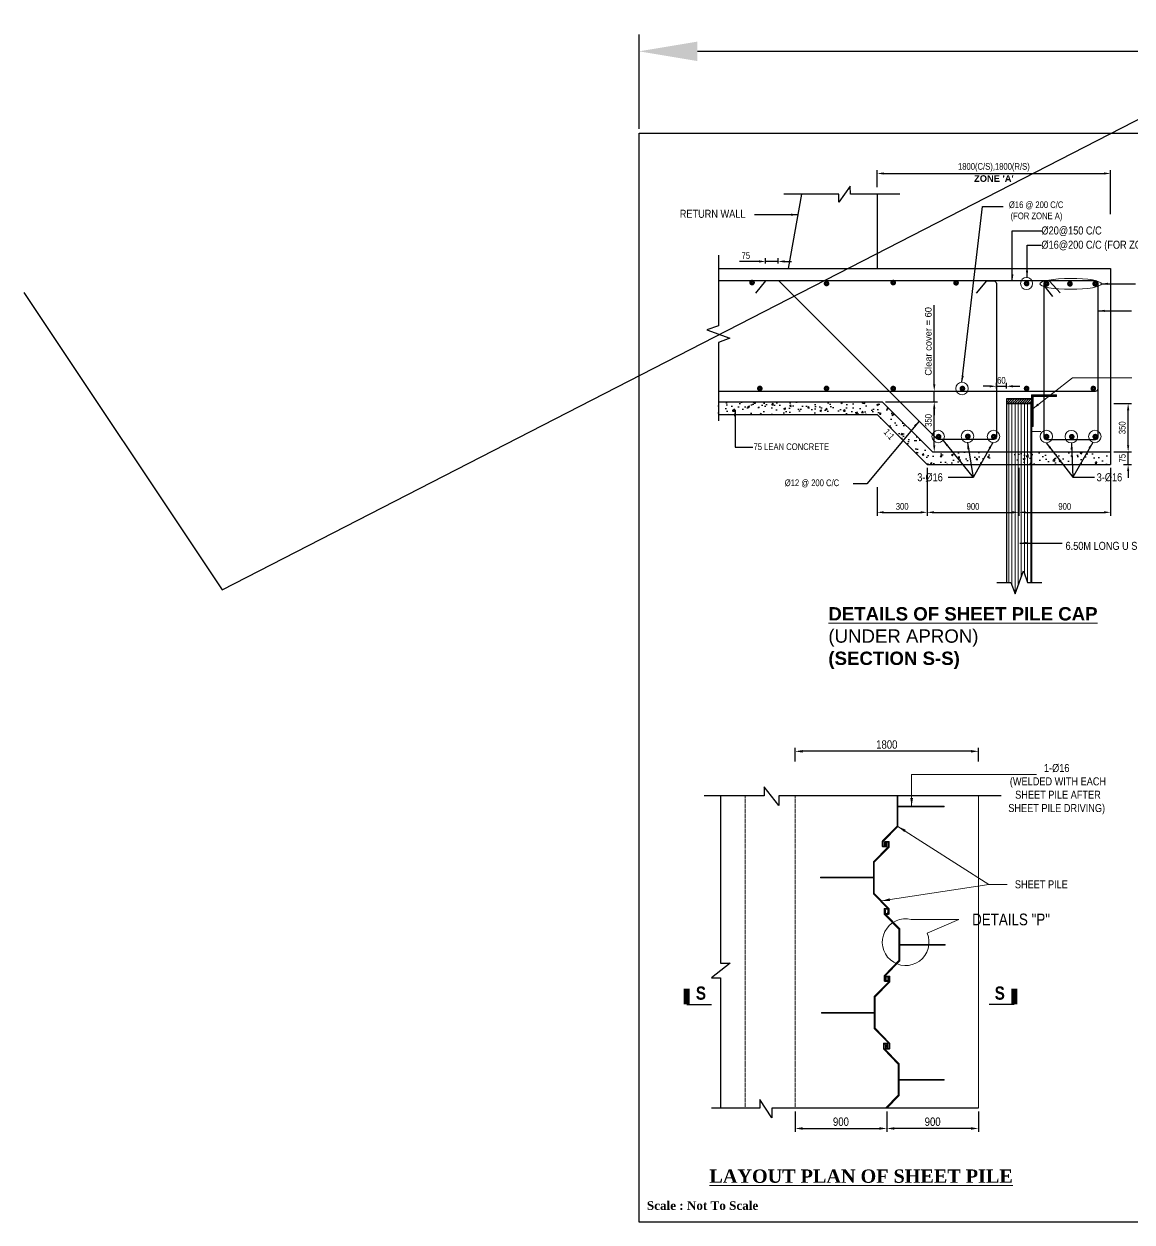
# Model space of a CAD drawing. Extents: x -119161 to 3778985, y -614964 to -30958.
# Drawn here: x 3234588 to 3241233, y -261818 to -254635 of the extents above; entities that cross this region are included whole.
import ezdxf

# ---------------------------------------------------------------- set-up
doc = ezdxf.new("R2010")
doc.units = 0
doc.header["$MEASUREMENT"] = 0
doc.linetypes.add('DASHED', pattern=[0.75, 0.5, -0.25])
doc.layers.get('0').update_dxf_attribs({"linetype": 'CONTINUOUS'})
doc.layers.get('DEFPOINTS').update_dxf_attribs({"linetype": 'CONTINUOUS'})
for name, color, linetype, lineweight in [('Dim', 7, 'CONTINUOUS', 9), ('HATCH', 252, 'CONTINUOUS', 5), ('ROD', 1, 'CONTINUOUS', 30), ('Sheet Pile', 13, 'CONTINUOUS', 18), ('slop', 8, 'CONTINUOUS', 9), ('TEXT-ROOM', 4, 'CONTINUOUS', 5)]:
    doc.layers.add(name, color=color, linetype=linetype, lineweight=lineweight)
for name, color, linetype in [('LINE', 7, 'CONTINUOUS'), ('REINF.', 1, 'CONTINUOUS'), ('TEXT', 10, 'CONTINUOUS'), ('TXT', 7, 'CONTINUOUS')]:
    doc.layers.add(name, color=color, linetype=linetype)
doc.styles.add('1-2', font='arial.ttf')
doc.styles.add('ARIAL', font='ARIALN.TTF')
doc.styles.add('DIM', font='isocp3.shx')
doc.styles.get("Standard").update_dxf_attribs({"font": 'times.ttf', "height": 250})
doc.styles.add('text', font='ARIALN.TTF', dxfattribs={"height": 1.6})
doc.dimstyles.new('1-2', dxfattribs={"dimtxt": 240, "dimasz": 360, "dimexe": 120, "dimexo": 120, "dimgap": 24, "dimtad": 1, "dimdec": 0, "dimzin": 3, "dimdsep": 46, "dimtxsty": '1-2', "dimblk": 'DOTSMALL', "dimcen": 0, "dimdle": 120, "dimclrd": 256, "dimclre": 256, "dimclrt": 6, "dimadec": 0, "dimazin": 0, "dimtfac": 0.6, "dimtdec": 0, "dimtofl": 0, "dimtmove": 2, "dimatfit": 3, "dimfxl": 2, "dimfrac": 1, "dimtolj": 1, "dimtzin": 0, "dimlwd": 13, "dimlwe": 13, "dimarcsym": 0})
doc.dimstyles.new('3', dxfattribs={"dimtxt": 225, "dimasz": 350, "dimexe": 100, "dimexo": 25, "dimgap": 9, "dimtad": 0, "dimdec": 0, "dimzin": 0, "dimdsep": 46, "dimtxsty": 'Standard', "dimcen": 0, "dimclrt": 256, "dimadec": 0, "dimazin": 0, "dimtfac": 1, "dimtdec": 0, "dimtofl": 0, "dimtmove": 2, "dimatfit": 3, "dimfxl": 1, "dimtolj": 1, "dimtzin": 0, "dimarcsym": 0})
doc.dimstyles.new('dim_20', dxfattribs={"dimtxt": 40, "dimasz": 40, "dimexe": 20, "dimexo": 20, "dimgap": 15, "dimtad": 1, "dimdec": 0, "dimzin": 0, "dimdsep": 46, "dimtxsty": 'DIM', "dimcen": 150, "dimclrd": 5, "dimclre": 5, "dimclrt": 7, "dimadec": 0, "dimazin": 0, "dimtfac": 1, "dimtdec": 0, "dimtmove": 0, "dimatfit": 3, "dimfxl": 20, "dimtolj": 1, "dimtzin": 0, "dimarcsym": 0})

# ---------------------------------------------------------------- blocks, each defined once
blk = doc.blocks.new('_DotSmall')
at = {"color": 0, "linetype": 'ByBlock', "const_width": 0.5}
blk.add_lwpolyline([(-0.0625, 0, 1), (0.0625, 0, 1)], format="xyb", close=True, dxfattribs=at)
blk = doc.blocks.new('*D466')
at = {"layer": 'DEFPOINTS', "color": 0, "lineweight": -2, "ltscale": 50}
for p in [(3239762.5, -261135.2), (3240312.5, -261135.2), (3239762.5, -261256.7)]:
    blk.add_point(p, dxfattribs=at)
at = {"layer": 'Dim', "color": 5, "lineweight": -2, "ltscale": 50}
for p, q in [((3239762.5, -261155.2), (3239762.5, -261276.7)), ((3240312.5, -261155.2), (3240312.5, -261276.7)), ((3240267.5, -261256.7), (3239807.5, -261256.7))]:
    blk.add_line(p, q, dxfattribs=at)
for points in [[(3239807.5, -261249.2), (3239807.5, -261264.2), (3239762.5, -261256.7)], [(3240267.5, -261249.2), (3240267.5, -261264.2), (3240312.5, -261256.7)]]:
    blk.add_solid(points, dxfattribs=at)
at = {"layer": 'Dim', "color": 7, "ltscale": 50, "insert": (3240037.5, -261216.2), "char_height": 50, "attachment_point": 5, "style": 'ARIAL'}
blk.add_mtext('\\A1;900', dxfattribs=at)
blk = doc.blocks.new('*D467')
at = {"layer": 'DEFPOINTS', "color": 0, "lineweight": -2, "ltscale": 50}
for p in [(3239212.5, -261135.2), (3239762.5, -261135.2), (3239762.5, -261256.7)]:
    blk.add_point(p, dxfattribs=at)
at = {"layer": 'Dim', "color": 5, "lineweight": -2, "ltscale": 50}
for p, q in [((3239212.5, -261155.2), (3239212.5, -261276.7)), ((3239762.5, -261155.2), (3239762.5, -261276.7)), ((3239257.5, -261256.7), (3239717.5, -261256.7))]:
    blk.add_line(p, q, dxfattribs=at)
for points in [[(3239257.5, -261249.2), (3239257.5, -261264.2), (3239212.5, -261256.7)], [(3239717.5, -261249.2), (3239717.5, -261264.2), (3239762.5, -261256.7)]]:
    blk.add_solid(points, dxfattribs=at)
at = {"layer": 'Dim', "color": 7, "ltscale": 50, "insert": (3239487.5, -261216.2), "char_height": 50, "attachment_point": 5, "style": 'ARIAL'}
blk.add_mtext('\\A1;900', dxfattribs=at)
blk = doc.blocks.new('*D468')
at = {"layer": 'DEFPOINTS', "color": 0, "lineweight": -2, "ltscale": 50}
for p in [(3239212.5, -258995.5), (3239212.5, -259076.5), (3240312.5, -259076.5)]:
    blk.add_point(p, dxfattribs=at)
at = {"layer": 'Dim', "color": 5, "lineweight": -2, "ltscale": 50}
for p, q in [((3239212.5, -259056.5), (3239212.5, -258975.5)), ((3240267.5, -258995.5), (3239257.5, -258995.5)), ((3240312.5, -259056.5), (3240312.5, -258975.5))]:
    blk.add_line(p, q, dxfattribs=at)
for points in [[(3239257.5, -258988), (3239257.5, -259003), (3239212.5, -258995.5)], [(3240267.5, -258988), (3240267.5, -259003), (3240312.5, -258995.5)]]:
    blk.add_solid(points, dxfattribs=at)
at = {"layer": 'Dim', "color": 7, "ltscale": 50, "insert": (3239762.5, -258955), "char_height": 50, "attachment_point": 5, "style": 'ARIAL'}
blk.add_mtext('\\A1;1800', dxfattribs=at)
blk = doc.blocks.new('sec')
at = {"layer": 'TEXT', "color": 5, "const_width": 200}
blk.add_lwpolyline([(0, 0), (0, 537)], dxfattribs=at)
at = {"layer": 'TEXT', "color": 5}
blk.add_lwpolyline([(0, 0), (-848, 0)], dxfattribs=at)
blk = doc.blocks.new('*D469')
at = {"layer": 'DEFPOINTS', "color": 0, "linetype": 'Continuous', "lineweight": -2}
for p in [(3240004.7, -257275.7), (3240554.7, -257275.7), (3240554.7, -257562.7)]:
    blk.add_point(p, dxfattribs=at)
at = {"layer": 'Dim', "color": 5, "linetype": 'Continuous', "lineweight": -2}
for p, q in [((3240004.7, -257295.7), (3240004.7, -257582.7)), ((3240554.7, -257295.7), (3240554.7, -257582.7)), ((3240044.7, -257562.7), (3240514.7, -257562.7))]:
    blk.add_line(p, q, dxfattribs=at)
for points in [[(3240044.7, -257556), (3240044.7, -257569.4), (3240004.7, -257562.7)], [(3240514.7, -257556), (3240514.7, -257569.4), (3240554.7, -257562.7)]]:
    blk.add_solid(points, dxfattribs=at)
at = {"layer": 'Dim', "color": 7, "linetype": 'Continuous', "insert": (3240279.7, -257527.3), "char_height": 40, "attachment_point": 5, "style": 'ARIAL'}
blk.add_mtext('\\A1;900', dxfattribs=at)
blk = doc.blocks.new('*D470')
at = {"layer": 'DEFPOINTS', "color": 0, "linetype": 'Continuous', "lineweight": -2}
for p in [(3240554.7, -257275.7), (3241104.7, -257275.7), (3241104.7, -257562.7)]:
    blk.add_point(p, dxfattribs=at)
at = {"layer": 'Dim', "color": 5, "linetype": 'Continuous', "lineweight": -2}
for p, q in [((3240554.7, -257295.7), (3240554.7, -257582.7)), ((3241104.7, -257295.7), (3241104.7, -257582.7)), ((3240594.7, -257562.7), (3241064.7, -257562.7))]:
    blk.add_line(p, q, dxfattribs=at)
for points in [[(3240594.7, -257556), (3240594.7, -257569.4), (3240554.7, -257562.7)], [(3241064.7, -257556), (3241064.7, -257569.4), (3241104.7, -257562.7)]]:
    blk.add_solid(points, dxfattribs=at)
at = {"layer": 'Dim', "color": 7, "linetype": 'Continuous', "insert": (3240829.7, -257527.3), "char_height": 40, "attachment_point": 5, "style": 'ARIAL'}
blk.add_mtext('\\A1;900', dxfattribs=at)
blk = doc.blocks.new('*D471')
at = {"layer": 'DEFPOINTS', "color": 0, "linetype": 'Continuous', "lineweight": -2}
for p in [(3241104.7, -256910.7), (3241210, -256910.7), (3241104.7, -257200.7)]:
    blk.add_point(p, dxfattribs=at)
at = {"layer": 'Dim', "color": 5, "linetype": 'Continuous', "lineweight": -2}
for p, q in [((3241124.7, -256910.7), (3241230, -256910.7)), ((3241210, -257160.7), (3241210, -256950.7)), ((3241124.7, -257200.7), (3241230, -257200.7))]:
    blk.add_line(p, q, dxfattribs=at)
for points in [[(3241203.3, -256950.7), (3241216.6, -256950.7), (3241210, -256910.7)], [(3241203.3, -257160.7), (3241216.6, -257160.7), (3241210, -257200.7)]]:
    blk.add_solid(points, dxfattribs=at)
at = {"layer": 'Dim', "color": 7, "linetype": 'Continuous', "insert": (3241174.5, -257055.7), "char_height": 40, "attachment_point": 5, "rotation": 90, "style": 'ARIAL'}
blk.add_mtext('\\A1;350', dxfattribs=at)
blk = doc.blocks.new('*D472')
at = {"layer": 'DEFPOINTS', "color": 0, "linetype": 'Continuous', "lineweight": -2}
for p in [(3239035.6, -256058.5), (3239035.6, -256091.8), (3239110.6, -256091.8)]:
    blk.add_point(p, dxfattribs=at)
at = {"layer": 'Dim', "color": 5, "linetype": 'Continuous', "lineweight": -2}
for p, q in [((3238995.6, -256058.5), (3238878.6, -256058.5)), ((3239035.6, -256071.8), (3239035.6, -256038.5)), ((3239110.6, -256058.5), (3239035.6, -256058.5)), ((3239110.6, -256071.8), (3239110.6, -256038.5)), ((3239150.6, -256058.5), (3239190.6, -256058.5))]:
    blk.add_line(p, q, dxfattribs=at)
for points in [[(3238995.6, -256051.9), (3238995.6, -256065.2), (3239035.6, -256058.5)], [(3239150.6, -256051.9), (3239150.6, -256065.2), (3239110.6, -256058.5)]]:
    blk.add_solid(points, dxfattribs=at)
at = {"layer": 'Dim', "color": 7, "linetype": 'Continuous', "insert": (3238917.1, -256023.2), "char_height": 40, "attachment_point": 5, "style": 'ARIAL'}
blk.add_mtext('\\A1;75', dxfattribs=at)
blk = doc.blocks.new('*D473')
at = {"layer": 'DEFPOINTS', "color": 0, "lineweight": -2, "ltscale": 50}
for p in [(3239735.7, -256900.7), (3240047.1, -256900.7), (3240035.7, -257200.7)]:
    blk.add_point(p, dxfattribs=at)
at = {"layer": 'Dim', "color": 5, "lineweight": -2, "ltscale": 50}
for p, q in [((3239755.7, -256900.7), (3240067.1, -256900.7)), ((3240047.1, -257160.7), (3240047.1, -256940.7)), ((3240055.7, -257200.7), (3240067.1, -257200.7))]:
    blk.add_line(p, q, dxfattribs=at)
for points in [[(3240040.4, -256940.7), (3240053.7, -256940.7), (3240047.1, -256900.7)], [(3240040.4, -257160.7), (3240053.7, -257160.7), (3240047.1, -257200.7)]]:
    blk.add_solid(points, dxfattribs=at)
at = {"layer": 'Dim', "color": 7, "ltscale": 50, "insert": (3240011.7, -257011.5), "char_height": 40, "attachment_point": 5, "rotation": 90, "style": 'ARIAL'}
blk.add_mtext('\\A1;350', dxfattribs=at)
blk = doc.blocks.new('*D474')
at = {"layer": 'DEFPOINTS', "color": 0, "linetype": 'Continuous', "lineweight": -2}
for p in [(3239704.7, -257392.2), (3240004.7, -257481.8), (3240004.7, -257562.7)]:
    blk.add_point(p, dxfattribs=at)
at = {"layer": 'Dim', "color": 5, "linetype": 'Continuous', "lineweight": -2}
for p, q in [((3239704.7, -257412.2), (3239704.7, -257582.7)), ((3240004.7, -257501.8), (3240004.7, -257582.7)), ((3239744.7, -257562.7), (3239964.7, -257562.7))]:
    blk.add_line(p, q, dxfattribs=at)
for points in [[(3239744.7, -257556), (3239744.7, -257569.4), (3239704.7, -257562.7)], [(3239964.7, -257556), (3239964.7, -257569.4), (3240004.7, -257562.7)]]:
    blk.add_solid(points, dxfattribs=at)
at = {"layer": 'Dim', "color": 7, "linetype": 'Continuous', "insert": (3239854.7, -257527.3), "char_height": 40, "attachment_point": 5, "style": 'ARIAL'}
blk.add_mtext('\\A1;300', dxfattribs=at)
blk = doc.blocks.new('*D475')
at = {"layer": 'DEFPOINTS', "color": 0, "lineweight": -2, "ltscale": 50}
for p in [(3240419.7, -256840.6), (3240479.7, -256806.9), (3240479.7, -256840.6)]:
    blk.add_point(p, dxfattribs=at)
at = {"layer": 'Dim', "color": 5, "lineweight": -2, "ltscale": 50}
for p, q in [((3240419.7, -256820.6), (3240419.7, -256786.9)), ((3240479.7, -256820.6), (3240479.7, -256786.9)), ((3240379.7, -256806.9), (3240339.7, -256806.9)), ((3240419.7, -256806.9), (3240479.7, -256806.9)), ((3240519.7, -256806.9), (3240559.7, -256806.9))]:
    blk.add_line(p, q, dxfattribs=at)
for points in [[(3240379.7, -256800.2), (3240379.7, -256813.6), (3240419.7, -256806.9)], [(3240519.7, -256800.2), (3240519.7, -256813.6), (3240479.7, -256806.9)]]:
    blk.add_solid(points, dxfattribs=at)
at = {"layer": 'Dim', "color": 7, "ltscale": 50, "insert": (3240449.7, -256771.5), "char_height": 40, "attachment_point": 5, "style": 'ARIAL'}
blk.add_mtext('\\A1;60', dxfattribs=at)
blk = doc.blocks.new('*D476')
at = {"layer": 'DEFPOINTS', "color": 0, "lineweight": -2, "ltscale": 50}
for p in [(3239716.8, -256835.7), (3240047.1, -256835.7), (3239735.7, -256900.7)]:
    blk.add_point(p, dxfattribs=at)
at = {"layer": 'Dim', "color": 5, "lineweight": -2, "ltscale": 50}
for p, q in [((3240047.1, -256795.7), (3240047.1, -256319.7)), ((3239736.8, -256835.7), (3240067.1, -256835.7)), ((3240047.1, -256900.7), (3240047.1, -256835.7)), ((3239755.7, -256900.7), (3240067.1, -256900.7)), ((3240047.1, -256940.7), (3240047.1, -256980.7))]:
    blk.add_line(p, q, dxfattribs=at)
for points in [[(3240040.4, -256795.7), (3240053.7, -256795.7), (3240047.1, -256835.7)], [(3240040.4, -256940.7), (3240053.7, -256940.7), (3240047.1, -256900.7)]]:
    blk.add_solid(points, dxfattribs=at)
at = {"layer": 'Dim', "color": 7, "ltscale": 50, "insert": (3240011.4, -256537.7), "char_height": 40, "attachment_point": 5, "rotation": 90, "style": 'DIM'}
blk.add_mtext('\\A1;{\\fArial|b0|i0|c0|p34;Clear cover = 60}', dxfattribs=at)
blk = doc.blocks.new('*D477')
at = {"layer": 'DEFPOINTS', "color": 0, "linetype": 'Continuous', "lineweight": -2}
for p in [(3241104.7, -255531.2), (3239704.7, -255632.2), (3241104.7, -255795.9)]:
    blk.add_point(p, dxfattribs=at)
at = {"layer": 'Dim', "color": 5, "linetype": 'Continuous', "lineweight": -2}
for p, q in [((3239704.7, -255612.2), (3239704.7, -255511.2)), ((3239744.7, -255531.2), (3241064.7, -255531.2)), ((3241104.7, -255775.9), (3241104.7, -255511.2))]:
    blk.add_line(p, q, dxfattribs=at)
for points in [[(3239744.7, -255524.5), (3239744.7, -255537.8), (3239704.7, -255531.2)], [(3241064.7, -255524.5), (3241064.7, -255537.8), (3241104.7, -255531.2)]]:
    blk.add_solid(points, dxfattribs=at)
at = {"layer": 'Dim', "color": 7, "linetype": 'Continuous', "char_height": 40, "attachment_point": 5, "style": 'ARIAL'}
for s, insert in [('\\A1;1800(C/S),1800(R/S)', (3240404.7, -255494.9)), ("\\A1;{\\fArial|b1|i0|c0|p34;ZONE 'A'}", (3240404.7, -255561.8))]:
    blk.add_mtext(s, dxfattribs=dict(at, insert=insert))
blk = doc.blocks.new('*D478')
at = {"layer": 'DEFPOINTS', "color": 0, "linetype": 'Continuous', "lineweight": -2}
for p in [(3241140.1, -257200.7), (3241210, -257200.7), (3241161.5, -257275.7)]:
    blk.add_point(p, dxfattribs=at)
at = {"layer": 'Dim', "color": 5, "linetype": 'Continuous', "lineweight": -2}
for p, q in [((3241210, -257160.7), (3241210, -257120.7)), ((3241160.1, -257200.7), (3241230, -257200.7)), ((3241210, -257275.7), (3241210, -257200.7)), ((3241181.5, -257275.7), (3241230, -257275.7)), ((3241210, -257315.7), (3241210, -257355.7))]:
    blk.add_line(p, q, dxfattribs=at)
for points in [[(3241203.3, -257160.7), (3241216.6, -257160.7), (3241210, -257200.7)], [(3241203.3, -257315.7), (3241216.6, -257315.7), (3241210, -257275.7)]]:
    blk.add_solid(points, dxfattribs=at)
at = {"layer": 'Dim', "color": 7, "linetype": 'Continuous', "insert": (3241174.6, -257238.2), "char_height": 40, "attachment_point": 5, "rotation": 90, "style": 'ARIAL'}
blk.add_mtext('\\A1;75', dxfattribs=at)
blk = doc.blocks.new('*D479')
at = {"layer": 'DEFPOINTS', "color": 0, "lineweight": -2, "ltscale": 0.5}
for p in [(3247509.7, -254798.8), (3238276.7, -255288.5), (3247509.7, -255288.5)]:
    blk.add_point(p, dxfattribs=at)
at = {"layer": 'LINE', "color": 0, "lineweight": -2, "ltscale": 0.5}
for p, q in [((3238276.7, -255263.5), (3238276.7, -254698.8)), ((3247509.7, -255263.5), (3247509.7, -254698.8)), ((3238626.7, -254798.8), (3242537.6, -254798.8)), ((3247159.7, -254798.8), (3243248.7, -254798.8))]:
    blk.add_line(p, q, dxfattribs=at)
for points in [[(3238626.7, -254740.4), (3238626.7, -254857.1), (3238276.7, -254798.8)], [(3247159.7, -254740.4), (3247159.7, -254857.1), (3247509.7, -254798.8)]]:
    blk.add_solid(points, dxfattribs=at)
at = {"layer": 'LINE', "ltscale": 0.5, "insert": (3242893.2, -254798.8), "char_height": 250, "attachment_point": 5}
blk.add_mtext('\\A1;9233', dxfattribs=at)

msp = doc.modelspace()

# ---------------------------------------------------------------- hatches: boundary and pattern name
at = {"layer": 'Dim', "lineweight": 15}
h = msp.add_hatch(dxfattribs=at)
h.set_pattern_fill('ANSI31', color=15)
h.set_pattern_definition([(45, (3109596.23646, -252192.74871), (-0.08838834765, 0.08838834765), [])])
h.paths.add_polyline_path([(3240629.7, -256858.5), (3240629.7, -257048.5), (3240639.7, -257048.5), (3240639.7, -256868.5), (3240779.7, -256868.5), (3240779.7, -256858.5)])
at = {"layer": 'HATCH', "ltscale": 50}
h = msp.add_hatch(dxfattribs=at)
h.set_pattern_fill('ANSI31', color=256, scale=80)
h.set_pattern_definition([(45, (363872.531, 466341.388), (-7.071067812, 7.071067812), [])])
h.paths.add_polyline_path([(3240629.7, -256882.4), (3240479.7, -256882.4), (3240479.7, -256910.7), (3240629.7, -256910.7)])
h = msp.add_hatch(dxfattribs=at)
h.set_pattern_fill('ANSI31', color=256, scale=150, angle=45)
h.set_pattern_definition([(90, (384044.254, 464788.505), (-18.75, 4e-15), [])])
h.paths.add_polyline_path([(3240482.9, -257982.9), (3240506.8, -257982.9), (3240531.8, -258051.6), (3240581.8, -257914.2), (3240606.8, -257982.9), (3240629.5, -257982.9), (3240628.5, -256911.7), (3240480.7, -256911.7)])
at = {"layer": 'TXT', "ltscale": 50}
h = msp.add_hatch(dxfattribs=at)
h.set_pattern_fill('AR-CONC', color=256, scale=15)
h.set_pattern_definition([(50, (383946.35, 464768.3), (107.5890274, -9.4128202), [11.25, -123.75]), (355, (383946.35, 464768.3), (-20.8127, 112.82882), [9, -99]), (100.4514445, (383955.32, 464767.52), (86.776327, 103.4159986), [9.561029, -105.171317]), (46.1842, (383946.35, 464798.3), (160.0861996, -24.827892), [16.875, -185.625]), (96.6356355, (383959.69, 464796.23), (140.199292, 146.11779), [14.341551, -157.757064]), (351.184164, (383946.35, 464798.3), (140.199292, 146.11779), [13.5, -148.5]), (21, (383961.35, 464790.8), (89.5360578, -60.3928336), [11.25, -123.75]), (326, (383961.35, 464790.8), (36.4972998, 108.7725068), [9, -99]), (71.4514447, (383968.81, 464785.77), (126.0333565, 48.379673), [9.5610285, -105.171317]), (37.5, (383946.35, 464768.303), (1.8239783, 49.93407807), [0, -97.8, 0, -100.5, 0, -99.375]), (7.5, (383946.35, 464768.303), (39.4604306, 59.1617568), [0, -57.3, 0, -95.55, 0, -37.875]), (327.5, (383912.9, 464768.303), (80.0733654, -3.38323076), [0, -37.5, 0, -117, 0, -155.25]), (317.5, (383897.9, 464768.3), (87.4779254, 15.0157473), [0, -48.75, 0, -77.7, 0, -110.25])])
h.paths.add_polyline_path([(3241104.7, -257200.7), (3240529.7, -257200.7), (3240529.7, -257275.7), (3241104.7, -257275.7)])
h.paths.add_polyline_path([(3238752.5, -256900.7), (3238752.5, -256975.7), (3239704.7, -256975.7), (3240004.7, -257275.7), (3240379.7, -257275.7), (3240379.7, -257200.7), (3240035.7, -257200.7), (3239735.7, -256900.7)])

# ---------------------------------------------------------------- linework, layer by layer
at = {"layer": 'Dim', "color": 7, "lineweight": 15}
for points in [[(3240629.7, -257048.5), (3240629.7, -256858.5), (3240779.7, -256858.5), (3240779.7, -256868.5), (3240779.7, -256868.5), (3240779.7, -256868.5)], [(3240609.7, -256910.7), (3240629.7, -256910.7)], [(3240639.7, -257048.5), (3240639.7, -256868.5), (3240779.7, -256868.5)], [(3240639.7, -257048.5), (3240629.7, -257048.5)], [(3240312.5, -259262.6), (3240312.5, -261135.2)], [(3239829.6, -259324.5), (3240107.5, -259324.5)], [(3239829.6, -259328.5), (3240107.5, -259328.5)], [(3240107.5, -259324.5), (3240107.5, -259328.5)], [(3239682.6, -259750.3), (3239365.1, -259750.3)], [(3239365.1, -259750.3), (3239365.1, -259754.3)], [(3239682.6, -259754.3), (3239365.1, -259754.3)], [(3239840.7, -260153.8), (3240112.1, -260153.8)], [(3239840.7, -260157.8), (3240112.1, -260157.8)], [(3240112.1, -260153.8), (3240112.1, -260157.8)], [(3239687.6, -260561.8), (3239370.1, -260561.8)], [(3239370.1, -260561.8), (3239370.1, -260565.8)], [(3239687.6, -260565.8), (3239370.1, -260565.8)], [(3239836.1, -260962.3), (3240107.5, -260962.3)], [(3239836.1, -260966.3), (3240107.5, -260966.3)], [(3240107.5, -260962.3), (3240107.5, -260966.3)]]:
    msp.add_lwpolyline(points, dxfattribs=at)
at = {"layer": 'Dim', "ltscale": 50}
for points in [[(3240479.7, -256910.7), (3240479.7, -256882.4), (3240629.7, -256882.4), (3240629.7, -256910.7)], [(3239840.7, -260153.8), (3239840.7, -260157.8)]]:
    msp.add_lwpolyline(points, dxfattribs=at)
at = {"layer": 'Dim', "color": 7, "linetype": 'DASHED', "lineweight": 15, "ltscale": 10}
for points in [[(3238912.5, -259262.6), (3238912.5, -261135.2)], [(3239212.5, -259262.6), (3239212.5, -261135.2)]]:
    msp.add_lwpolyline(points, dxfattribs=at)
at = {"layer": 'Dim', "color": 1, "linetype": 'Continuous', "lineweight": 15, "ltscale": 10}
msp.add_lwpolyline([(3239909.4, -260004.2), (3240194.4, -260004.2), (3240004.4, -260085.6, -4.239272)], format="xyb", close=True, dxfattribs=at)
at = {"layer": 'Dim', "ltscale": 50}
for centre, radius in [((3240601, -256190.9), 36.3), ((3240213.8, -256820), 37.5), ((3240070.9, -257108.4), 37.5), ((3240246.2, -257106.7), 37.5), ((3240402.3, -257108.4), 37.5), ((3240718.9, -257108.4), 37.5), ((3240869.6, -257108.9), 37.5), ((3241010.5, -257108.4), 37.5)]:
    msp.add_circle(centre, radius, dxfattribs=at)
msp.add_ellipse((3240864.6, -256192.8), major_axis=(-184.8, -0.1), ratio=0.176239, dxfattribs=at)
at = {"layer": 'LINE', "color": 0, "linetype": 'ByBlock', "lineweight": -2}
for p, q in [((3235777.3, -258027.6), (3242064.4, -254798.8)), ((3234587.8, -256244.6), (3235777.3, -258027.6))]:
    msp.add_line(p, q, dxfattribs=at)
at = {"layer": 'LINE'}
msp.add_lwpolyline([(3247509.7, -261817.6), (3238276.7, -261817.6), (3238276.7, -255288.5), (3247509.7, -255288.5)], close=True, dxfattribs=at)
at = {"layer": 'LINE', "linetype": 'Continuous', "ltscale": 50}
for points in [[(3239840.4, -255655.5), (3239544.7, -255655.5), (3239543.6, -255607.5), (3239475.2, -255703.6), (3239474.7, -255655.5), (3239145, -255655.5)], [(3238752.5, -256021.5), (3238752.5, -256444), (3238683.8, -256469), (3238821.1, -256519), (3238752.5, -256544), (3238752.5, -257014.9)], [(3240421.8, -257982.9), (3240506.8, -257982.9), (3240531.8, -258051.6), (3240581.8, -257914.2), (3240606.8, -257982.9), (3240691.8, -257982.9)]]:
    msp.add_lwpolyline(points, dxfattribs=at)
at = {"layer": 'LINE', "ltscale": 50}
for points in [[(3239250.3, -255655.5), (3239170.6, -256100.7)], [(3239704.7, -255655.5), (3239704.7, -256100.7)], [(3238752.5, -256100.7), (3241104.7, -256100.7)], [(3241104.7, -256100.7), (3241104.7, -257275.7)], [(3238752.5, -256900.7), (3239735.7, -256900.7)], [(3239735.7, -256900.7), (3240035.7, -257200.7)], [(3238752.5, -256975.7), (3239704.7, -256975.7)], [(3239704.7, -256975.7), (3240004.7, -257275.7)], [(3240035.7, -257200.7), (3241104.7, -257200.7)], [(3240004.7, -257275.7), (3241104.7, -257275.7)]]:
    msp.add_lwpolyline(points, dxfattribs=at)
at = {"layer": 'LINE', "color": 13, "ltscale": 50, "const_width": 10}
msp.add_lwpolyline([(3240479.7, -256882.4), (3240629.7, -256882.4)], dxfattribs=at)
at = {"layer": 'LINE', "ltscale": 50, "const_width": 10}
msp.add_lwpolyline([(3240479.7, -256910.7), (3240629.7, -256910.7)], dxfattribs=at)
at = {"layer": 'LINE'}
for points in [[(3240479.7, -256910.7), (3240479.7, -257982.9)], [(3240629.7, -256910.7), (3240629.7, -257982.9)]]:
    msp.add_lwpolyline(points, dxfattribs=at)
at = {"layer": 'LINE', "color": 5}
for points in [[(3240449.4, -259262.6), (3239114.4, -259262.6), (3239114.4, -259321.1), (3239027, -259209.2), (3239027, -259262.6), (3238667.6, -259262.6)], [(3238764.6, -259262.6), (3238764.6, -260266.2), (3238823.2, -260266.2), (3238711.3, -260353.6), (3238764.6, -260353.6), (3238764.6, -261135.2)], [(3240310.3, -261135.2), (3239072.3, -261135.2), (3239072.3, -261192.2), (3239000.5, -261083.9), (3239000.5, -261135.2), (3238711.3, -261135.2)]]:
    msp.add_lwpolyline(points, dxfattribs=at)
at = {"layer": 'REINF.'}
for points in [[(3240738.2, -256177.2, 0.111186), (3240731.8, -256175.7), (3240719.7, -256175.7, 0.414214), (3240704.7, -256190.7), (3240704.7, -257110.7, 0.414214), (3240719.7, -257125.7), (3241014.7, -257125.7, 0.414214), (3241029.7, -257110.7), (3241029.7, -256190.7, 0.414214), (3241014.7, -256175.7), (3238752.5, -256175.7)], [(3240359.7, -256175.7), (3240404.7, -256175.7, -0.414214), (3240419.7, -256190.7), (3240419.7, -257110.7, -0.414214), (3240404.7, -257125.7), (3240073, -257125.7, -0.198912), (3240062.4, -257121.3), (3239121.2, -256180.1, 0.198912), (3239110.6, -256175.7), (3239039.7, -256175.7)], [(3238752.5, -256835.7), (3241014.7, -256835.7, 0.414214), (3241029.7, -256820.7), (3241029.7, -256800.7, 0.010712), (3241029.7, -256786.1)]]:
    msp.add_lwpolyline(points, format="xyb", dxfattribs=at)
for points in [[(3239035.6, -256175.7), (3238974.6, -256248.9)], [(3240359.8, -256175.7), (3240298.8, -256248.9)], [(3240705.9, -256184.8), (3240704.7, -256190.7), (3240704.7, -256202.9), (3240756.8, -256268.2)], [(3240738.2, -256177.2), (3240802.9, -256245.8)]]:
    msp.add_lwpolyline(points, dxfattribs=at)
at = {"layer": 'ROD', "const_width": 18.2}
for points in [[(3238946.9, -256182.7, 1), (3238961.8, -256187.7, 1)], [(3239393.6, -256188.3, 1), (3239408.5, -256193.3, 1)], [(3239808.5, -256182.8, -1), (3239793.6, -256187.7, -1)], [(3240185.3, -256184, -1), (3240170.4, -256189, -1)], [(3240593.6, -256188.5, 1), (3240608.5, -256193.4, 1)], [(3240713.3, -256190.2, 1), (3240728.1, -256195.2, 1)], [(3240853.4, -256190.2, 1), (3240868.3, -256195.2, 1)], [(3241019.4, -256190.2, -1), (3241004.6, -256195.2, -1)], [(3238993.6, -256817.6, 1), (3239008.5, -256822.5, 1)], [(3239393.6, -256817.6, 1), (3239408.5, -256822.5, 1)], [(3239808.5, -256818, -1), (3239793.6, -256823, -1)], [(3240223.5, -256818, -1), (3240208.6, -256823, -1)], [(3240593.6, -256818, 1), (3240608.5, -256823, 1)], [(3241008.5, -256818, -1), (3240993.6, -256823, -1)], [(3240065.7, -257106.4, 1), (3240080.6, -257111.4, 1)], [(3240255.9, -257104.8, -1), (3240241, -257109.8, -1)], [(3240412, -257106.4, -1), (3240397.1, -257111.4, -1)], [(3240713.8, -257106.4, 1), (3240728.6, -257111.4, 1)], [(3240879.3, -257107, -1), (3240864.4, -257111.9, -1)], [(3241020.2, -257106.4, -1), (3241005.3, -257111.4, -1)]]:
    msp.add_lwpolyline(points, format="xyb", close=True, dxfattribs=at)
at = {"layer": 'Sheet Pile', "color": 7, "lineweight": 15}
for points in [[(3239762.7, -259544.8), (3239762.7, -259544.8), (3239762.7, -259563.9, -0.414214), (3239757.7, -259568.9), (3239740.7, -259568.9, -0.414214), (3239735.7, -259563.9), (3239735.7, -259536.9, -0.228452), (3239737.6, -259533), (3239824.6, -259443.8), (3239824.6, -259262.6)], [(3239757.7, -259544.8), (3239757.7, -259563.9), (3239740.7, -259563.9), (3239740.7, -259536.9, 0.031344), (3239741.2, -259536.5), (3239829.6, -259445.9), (3239829.6, -259262.6)], [(3239754.5, -259559.8), (3239754.5, -259540.6), (3239771.5, -259540.6), (3239771.5, -259567.6, 0.031344), (3239771, -259568), (3239682.6, -259658.7), (3239682.6, -259849.8), (3239771, -259940.5, 0.031344), (3239771.5, -259940.9), (3239771.5, -259967.9), (3239754.5, -259967.9), (3239754.5, -259948.7)], [(3239749.5, -259559.8), (3239749.5, -259559.8), (3239749.5, -259540.6, -0.414214), (3239754.5, -259535.6), (3239771.5, -259535.6, -0.414214), (3239776.5, -259540.6), (3239776.5, -259567.6, -0.228452), (3239774.6, -259571.5), (3239687.6, -259660.7), (3239687.6, -259847.8), (3239774.6, -259937, -0.228452), (3239776.5, -259940.9), (3239776.5, -259967.9, -0.414214), (3239771.5, -259972.9), (3239754.5, -259972.9, -0.414214), (3239749.5, -259967.9), (3239749.5, -259948.7), (3239749.5, -259948.7)], [(3239773.7, -260350.3), (3239773.7, -260350.3), (3239773.7, -260369.5, -0.414214), (3239768.7, -260374.5), (3239751.8, -260374.5, -0.414214), (3239746.8, -260369.5), (3239746.8, -260342.5, -0.228452), (3239748.7, -260338.6), (3239835.7, -260249.4), (3239835.7, -260062.3), (3239748.7, -259973.1, -0.228452), (3239746.8, -259969.2), (3239746.8, -259942.2, -0.414214), (3239751.8, -259937.2), (3239768.7, -259937.2, -0.414214), (3239773.7, -259942.2), (3239773.7, -259961.4), (3239773.7, -259961.4)], [(3239768.7, -260350.3), (3239768.7, -260369.5), (3239751.8, -260369.5), (3239751.8, -260342.5, 0.031344), (3239752.2, -260342.1), (3239840.7, -260251.4), (3239840.7, -260060.2), (3239752.2, -259969.6, 0.031344), (3239751.8, -259969.2), (3239751.8, -259942.2), (3239768.7, -259942.2), (3239768.7, -259961.4)], [(3239759.5, -260367.3), (3239759.5, -260348.2), (3239776.5, -260348.2), (3239776.5, -260375.2, 0.031344), (3239776, -260375.6), (3239687.6, -260466.2), (3239687.6, -260657.4), (3239776, -260748, 0.031344), (3239776.5, -260748.5), (3239776.5, -260775.4), (3239759.5, -260775.4), (3239759.5, -260756.3)], [(3239754.5, -260367.3), (3239754.5, -260367.3), (3239754.5, -260348.2, -0.414214), (3239759.5, -260343.2), (3239776.5, -260343.2, -0.414214), (3239781.5, -260348.2), (3239781.5, -260375.2, -0.228452), (3239779.6, -260379.1), (3239692.6, -260468.3), (3239692.6, -260655.4), (3239779.6, -260744.5, -0.228452), (3239781.5, -260748.5), (3239781.5, -260775.4, -0.414214), (3239776.5, -260780.4), (3239759.5, -260780.4, -0.414214), (3239754.5, -260775.4), (3239754.5, -260756.3), (3239754.5, -260756.3)], [(3239755.7, -261135.2), (3239831.1, -261057.9), (3239831.1, -260870.8), (3239744.1, -260781.6, -0.228452), (3239742.2, -260777.7), (3239742.2, -260750.7, -0.414214), (3239747.2, -260745.7), (3239764.2, -260745.7, -0.414214), (3239769.2, -260750.7), (3239769.2, -260769.9), (3239769.2, -260769.9)], [(3239762.7, -261135.2), (3239836.1, -261059.9), (3239836.1, -260868.8), (3239747.6, -260778.1, 0.031344), (3239747.2, -260777.7), (3239747.2, -260750.7), (3239764.2, -260750.7), (3239764.2, -260769.9)]]:
    msp.add_lwpolyline(points, format="xyb", dxfattribs=at)
for points in [[(3239749.5, -259559.8), (3239754.5, -259559.8)], [(3239749.5, -259559.8), (3239754.5, -259559.8)], [(3239762.7, -259544.8), (3239757.7, -259544.8)], [(3239749.5, -259948.7), (3239754.5, -259948.7)], [(3239749.5, -259948.7), (3239754.5, -259948.7)], [(3239749.5, -259948.7), (3239754.5, -259948.7)], [(3239769.2, -259963.4), (3239764.2, -259963.4)], [(3239754.5, -260367.3), (3239759.5, -260367.3)], [(3239754.5, -260367.3), (3239759.5, -260367.3)], [(3239773.7, -260350.3), (3239768.7, -260350.3)], [(3239773.7, -260350.3), (3239768.7, -260350.3)], [(3239754.5, -260756.3), (3239759.5, -260756.3)], [(3239756, -260756.3), (3239759.5, -260756.3)], [(3239756, -260756.3), (3239759.5, -260756.3)], [(3239764.2, -260769.9), (3239769.2, -260769.9)]]:
    msp.add_lwpolyline(points, dxfattribs=at)

# ---------------------------------------------------------------- block references
at = {"layer": 'slop', "yscale": 0.1763999999966472, "zscale": 0.1764000000001069}
for p, xscale in [((3238562.5, -260512.4), -0.1763999997638166), ((3240527, -260512.4), 0.1763999997638166)]:
    msp.add_blockref('sec', p, dxfattribs=dict(at, xscale=xscale))

# ---------------------------------------------------------------- texts
at = {"layer": 'Dim', "color": 7, "ltscale": 50, "char_height": 40, "attachment_point": 1, "style": 'ARIAL'}
for s, insert, width in [('\\pi221.7;Ø16 @ 200 C/C\\P\\pi231.9;(FOR ZONE A)', (3240273.2, -255698.6), 837.214), ('75 LEAN CONCRETE', (3238963.2, -257149.2), 1148.638), ('\\pi221.7;Ø12 @ 200 C/C', (3238928.7, -257365.6), 837.214)]:
    msp.add_mtext(s, dxfattribs=dict(at, insert=insert, width=width))
at = {"layer": 'LINE', "color": 0, "ltscale": 50, "char_height": 48, "attachment_point": 1, "style": 'ARIAL'}
for s, insert, width in [('{\\C7;RETURN WALL}', (3238521, -255748.9), 1052.552), ('{\\C7;%%C20@150 C/C }', (3240690, -255848.9), 1052.552), ("{\\C7;%%C16@200 C/C (FOR ZONE 'A')}", (3240690, -255934.2), 1052.552), ('{\\C7;3-%%C16}', (3239945.5, -257328.4), 823.745), ('{\\C7;3-%%C16}', (3241021.3, -257328.4), 823.745), ('{\\C7;6.50M LONG U SHAPE STEEL SHEET PILE }', (3240834.5, -257739.7), 1089.847)]:
    msp.add_mtext(s, dxfattribs=dict(at, insert=insert, width=width))
at = {"layer": 'LINE', "color": 7, "attachment_point": 5, "style": 'ARIAL'}
for s, insert, char_height, width in [('1-%%C16\\P (WELDED WITH EACH\\P SHEET PILE AFTER \\PSHEET PILE DRIVING)', (3240781.4, -259222.8), 48, 1160.031), ('SHEET PILE', (3240689.5, -259793.2), 48, 415.803), ('DETAILS "P"', (3240507.7, -260003.9), 70, 1003.095)]:
    msp.add_mtext(s, dxfattribs=dict(at, insert=insert, char_height=char_height, width=width))
at = {"layer": 'TEXT', "color": 7, "char_height": 79.38, "style": 'text'}
for insert, width, attachment_point in [((3238617.5, -260405.2), 114.666, 1), ((3240470.5, -260405.2), 64.786, 3)]:
    msp.add_mtext('{\\fArial Narrow|b1|i0|c0|p34;S}', dxfattribs=dict(at, insert=insert, width=width, attachment_point=attachment_point))
at = {"layer": 'TEXT', "color": 0, "linetype": 'ByBlock', "insert": (3238323.7, -261692.7), "char_height": 52.029, "width": 964.549, "attachment_point": 1, "style": 'ARIAL'}
msp.add_mtext('{\\fTimes New Roman|b1|i0|c0|p18;Scale : Not To Scale}', dxfattribs=at)
at = {"layer": 'TEXT-ROOM', "char_height": 80, "attachment_point": 4}
for s, insert, width in [('{\\fArial|b1|i0|c0|p34;\\L\\C0;DETAILS OF SHEET PILE CAP\\P\\fArial|b0|i0|c0|p34;\\l(UNDER APRON)\\P\\fArial|b1|i0|c0|p34;(SECTION S-S)}', (3239412.1, -258316.5), 5733.577), ('{\\fTimes New Roman|b1|i0|c0|p18;\\L\\C7;LAYOUT PLAN OF SHEET PILE}', (3238698.7, -261542.9), 1838.722)]:
    msp.add_mtext(s, dxfattribs=dict(at, insert=insert, width=width))
at = {"layer": 'TXT', "color": 0, "style": 'ARIAL'}
msp.add_text('1:1', height=40, rotation=312.14299, dxfattribs=at).set_placement((3239740.6, -257084.5))

# ---------------------------------------------------------------- dimensions: what is measured, and where the dimension line sits
at = {"layer": 'Dim', "linetype": 'Continuous'}
for base, p1, p2, text, override, picture, middle in [((3241104.7, -255531.2), (3239704.7, -255632.2), (3241104.7, -255795.9), "1800(C/S),1800(R/S)\\X{\\fArial|b1|i0|c0|p34;ZONE 'A'}", {"dimgap": 10, "dimtxsty": 'ARIAL'}, '*D477', (3240404.7, -255531.2)), ((3240554.7, -257562.7), (3240004.7, -257275.7), (3240554.7, -257275.7), '900', {"dimtxsty": 'ARIAL'}, '*D469', (3240279.7, -257527.3)), ((3241104.7, -257562.7), (3240554.7, -257275.7), (3241104.7, -257275.7), '900', {"dimtxsty": 'ARIAL'}, '*D470', (3240829.7, -257527.3)), ((3240004.7, -257562.7), (3239704.7, -257392.2), (3240004.7, -257481.8), '300', {"dimtxsty": 'ARIAL'}, '*D474', (3239854.7, -257527.3))]:
    dim = msp.add_linear_dim(base=base, p1=p1, p2=p2, text=text, dimstyle='dim_20', override=override, dxfattribs=at)
    dim.commit()
    dim.dimension.update_dxf_attribs({"geometry": picture, "text_midpoint": middle})
dim = msp.add_linear_dim(base=(3239035.6, -256058.5), p1=(3239110.6, -256091.8), p2=(3239035.6, -256091.8), dimstyle='dim_20', override={"dimtxsty": 'ARIAL'}, dxfattribs=at)
dim.commit()
dim.dimension.update_dxf_attribs({"geometry": '*D472', "text_midpoint": (3238917.1, -256023.2)})
at = {"layer": 'Dim', "ltscale": 50}
dim = msp.add_linear_dim(base=(3240047.1, -256835.7), p1=(3239735.7, -256900.7), p2=(3239716.8, -256835.7), angle=90, text='{\\fArial|b0|i0|c0|p34;Clear cover = 60}', dimstyle='dim_20', dxfattribs=at)
dim.commit()
dim.dimension.update_dxf_attribs({"geometry": '*D476', "text_midpoint": (3240011.4, -256537.7)})
dim = msp.add_linear_dim(base=(3240479.7, -256806.9), p1=(3240419.7, -256840.6), p2=(3240479.7, -256840.6), dimstyle='dim_20', override={"dimtxsty": 'ARIAL'}, dxfattribs=at)
dim.commit()
dim.dimension.update_dxf_attribs({"geometry": '*D475', "text_midpoint": (3240449.7, -256806.9), "dimtype": 160})
dim = msp.add_linear_dim(base=(3240047.1, -256900.7), p1=(3240035.7, -257200.7), p2=(3239735.7, -256900.7), angle=90, text='350', dimstyle='dim_20', override={"dimtxsty": 'ARIAL'}, dxfattribs=at)
dim.commit()
dim.dimension.update_dxf_attribs({"geometry": '*D473', "text_midpoint": (3240047.1, -257011.5), "dimtype": 160})
at = {"layer": 'Dim', "linetype": 'Continuous'}
dim = msp.add_linear_dim(base=(3241210, -256910.7), p1=(3241104.7, -257200.7), p2=(3241104.7, -256910.7), angle=90, text='350', dimstyle='dim_20', override={"dimtxsty": 'ARIAL'}, dxfattribs=at)
dim.commit()
dim.dimension.update_dxf_attribs({"geometry": '*D471', "text_midpoint": (3241174.5, -257055.7)})
dim = msp.add_linear_dim(base=(3241210, -257200.7), p1=(3241161.5, -257275.7), p2=(3241140.1, -257200.7), angle=90, text='75', dimstyle='dim_20', override={"dimtxsty": 'ARIAL'}, dxfattribs=at)
dim.commit()
dim.dimension.update_dxf_attribs({"geometry": '*D478', "text_midpoint": (3241210, -257238.2), "dimtype": 160})
at = {"layer": 'Dim', "ltscale": 50}
for base, p1, p2, text, picture, middle in [((3239212.5, -258995.5), (3240312.5, -259076.5), (3239212.5, -259076.5), '1800', '*D468', (3239762.5, -258955)), ((3239762.5, -261256.7), (3240312.5, -261135.2), (3239762.5, -261135.2), '900', '*D466', (3240037.5, -261216.2))]:
    dim = msp.add_linear_dim(base=base, p1=p1, p2=p2, text=text, dimstyle='dim_20', override={"dimtxt": 50, "dimasz": 45, "dimtxsty": 'ARIAL', "dimtmove": 2}, dxfattribs=at)
    dim.commit()
    dim.dimension.update_dxf_attribs({"geometry": picture, "text_midpoint": middle})
dim = msp.add_linear_dim(base=(3239762.5, -261256.7), p1=(3239212.5, -261135.2), p2=(3239762.5, -261135.2), angle=180, text='900', dimstyle='dim_20', override={"dimtxt": 50, "dimasz": 45, "dimtxsty": 'ARIAL', "dimtmove": 2}, dxfattribs=at)
dim.commit()
dim.dimension.update_dxf_attribs({"geometry": '*D467', "text_midpoint": (3239487.5, -261216.2)})
at = {"layer": 'LINE', "color": 3, "ltscale": 0.5}
dim = msp.add_linear_dim(base=(3247509.7, -254798.8), p1=(3238276.7, -255288.5), p2=(3247509.7, -255288.5), dimstyle='3', override={"dimfxl": 700}, dxfattribs=at)
dim.commit()
dim.dimension.update_dxf_attribs({"geometry": '*D479', "text_midpoint": (3242893.2, -254798.8)})

# ---------------------------------------------------------------- leaders
at = {"layer": 'Dim', "ltscale": 50}
for points in [[(3239228.3, -255778.5), (3238968.4, -255778.5)], [(3240213.4, -256782.5), (3240336.7, -255728.7), (3240460, -255728.7)], [(3240515.3, -256176.5), (3240515.3, -255875.9), (3240692.3, -255875.7)], [(3240603.5, -256154.7), (3240603.5, -255960.5), (3240690, -255960.5)], [(3241049.5, -256192.7), (3241254.5, -256192.7)], [(3241029.7, -256354.8), (3241230.2, -256354.8)], [(3238852.3, -256947.3), (3238852.3, -257171.5), (3238959.3, -257171.5)], [(3239956.4, -257015.3), (3239642.8, -257391.2), (3239560.8, -257391.2)], [(3240100.4, -257131.5), (3240280.3, -257353.2)], [(3240398.5, -257144.6), (3240280.3, -257353.2), (3240131.1, -257353.2)], [(3240246.2, -257144.2), (3240280.3, -257353.2)], [(3240718.9, -257145.8), (3240879.2, -257352)], [(3240997.4, -257143.5), (3240879.2, -257352), (3241008.8, -257352)], [(3240869.6, -257146.4), (3240879.2, -257352)], [(3240561.2, -257746.7), (3240814.6, -257746.7)]]:
    msp.add_leader(points, dimstyle='dim_20', override={"dimgap": 5, "dimtad": 0}, dxfattribs=at)
at = {"layer": 'Dim', "lineweight": 15}
for points, override in [([(3240639.7, -256940.6), (3240875.5, -256756), (3241232.1, -256755.9)], {"dimasz": 40, "dimtad": 0, "dimfxl": 7, "dimarcsym": 1}), ([(3240629.7, -257077.7), (3240685.9, -257077.7)], {"dimasz": 15, "dimgap": 0.5, "dimtad": 0, "dimfxl": 7, "dimarcsym": 1})]:
    msp.add_leader(points, dimstyle='1-2', override=override, dxfattribs=at)
at = {"layer": 'Dim', "color": 5, "lineweight": 15}
for points in [[(3239911.5, -259324.5), (3239911.5, -259134.5), (3240661.2, -259134.5)], [(3239829.6, -259445.9), (3240374.5, -259793.5), (3240484.8, -259793.5)], [(3239731.1, -259892.4), (3240374.5, -259793.5), (3240481.6, -259793.5)]]:
    msp.add_leader(points, dimstyle='1-2', override={"dimasz": 50, "dimtad": 0, "dimfxl": 7, "dimarcsym": 1}, dxfattribs=at)

doc.saveas('drawing.dxf')
